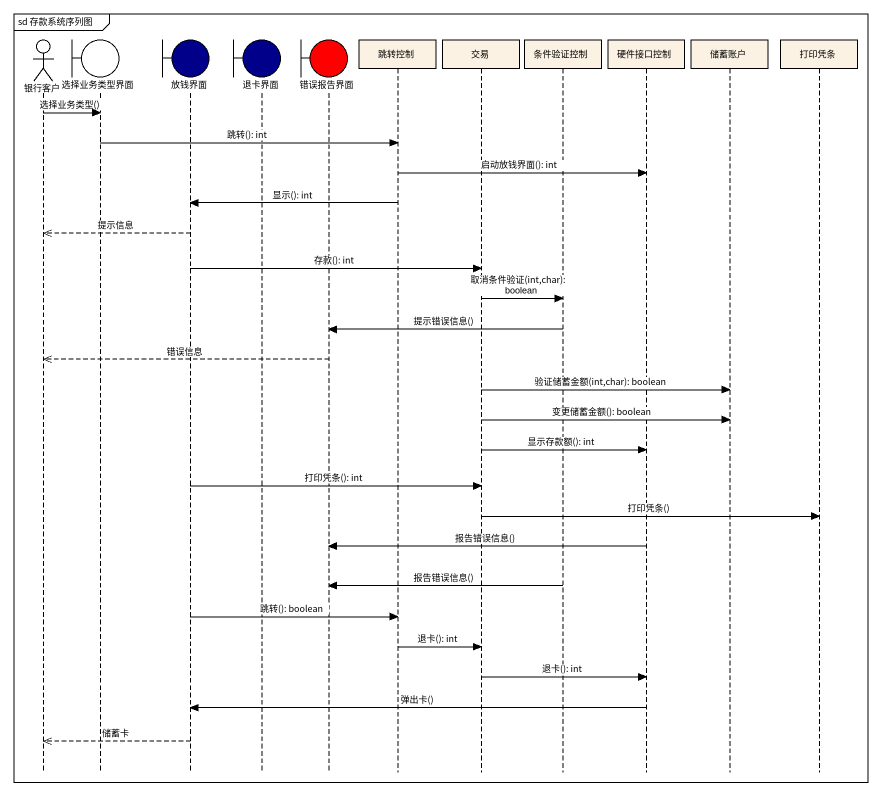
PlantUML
@startuml
mainframe sd 存款系统序列图
hide footbox
actor 银行客户
boundary 选择业务类型界面
boundary 放钱界面 #00008B
boundary 退卡界面 #00008B
boundary 错误报告界面 #FF0000
participant 跳转控制
participant 交易
participant 条件验证控制
participant 硬件接口控制
participant 储蓄账户
participant 打印凭条

银行客户 -> 选择业务类型界面 : 选择业务类型()
选择业务类型界面 -> 跳转控制 : 跳转(): int
跳转控制 -> 硬件接口控制 : 启动放钱界面(): int
跳转控制 -> 放钱界面 : 显示(): int
放钱界面 -->> 银行客户 : 提示信息
放钱界面 -> 交易 : 存款(): int
交易 -> 条件验证控制 : 取消条件验证(int,char): boolean
条件验证控制 -> 错误报告界面 : 提示错误信息()
错误报告界面 -->> 银行客户 : 错误信息
交易 -> 储蓄账户 : 验证储蓄金额(int,char): boolean
交易 -> 储蓄账户 : 变更储蓄金额(): boolean
交易 -> 硬件接口控制 : 显示存款额(): int
放钱界面 -> 交易 : 打印凭条(): int
交易 -> 打印凭条 : 打印凭条()
硬件接口控制 -> 错误报告界面 : 报告错误信息()
条件验证控制 -> 错误报告界面 : 报告错误信息()
放钱界面 -> 跳转控制 : 跳转(): boolean
跳转控制 -> 交易 : 退卡(): int
交易 -> 硬件接口控制 : 退卡(): int
硬件接口控制 -> 放钱界面 : 弹出卡()
放钱界面 -->> 银行客户 : 储蓄卡
@enduml
